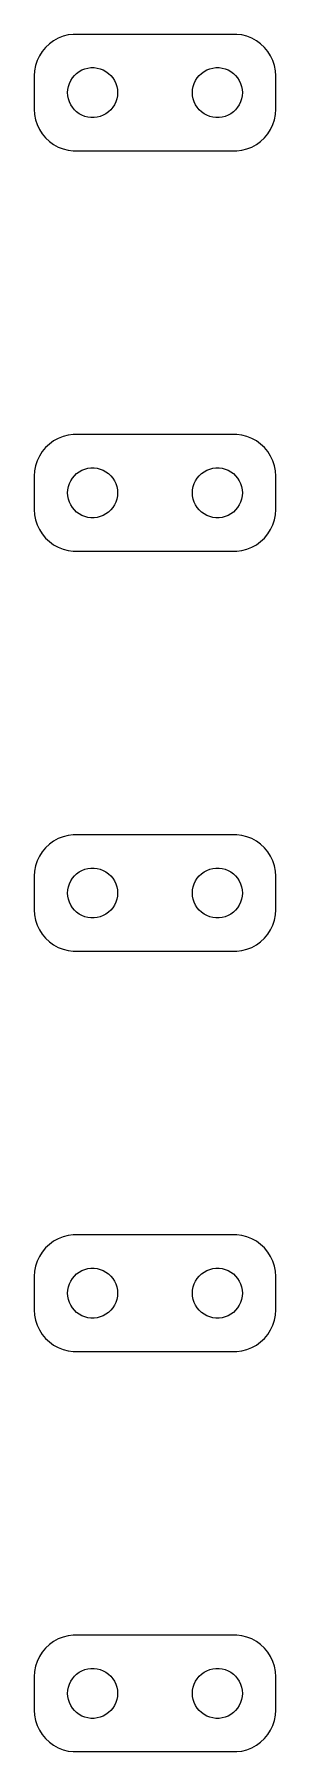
# Model space of a CAD drawing. Header units: metres. Extents: x -7 to 7, y 117 to 219.
import ezdxf

# ---------------------------------------------------------------- set-up
doc = ezdxf.new("R2010")
doc.units = ezdxf.units.M

msp = doc.modelspace()

# ---------------------------------------------------------------- linework, layer by layer
for p, q in [((-5.52254, 219.378), (-5.81444, 219.262)), ((-5.21844, 219.456), (-5.52254, 219.378)), ((-4.90697, 219.495), (-5.21844, 219.456)), ((4.90697, 219.495), (-4.90697, 219.495)), ((5.21844, 219.456), (4.90697, 219.495)), ((5.52254, 219.378), (5.21844, 219.456)), ((5.81444, 219.262), (5.52254, 219.378)), ((-6.77254, 218.469), (-6.94077, 218.204)), ((-6.57242, 218.711), (-6.77254, 218.469)), ((-6.34355, 218.926), (-6.57242, 218.711)), ((-6.08955, 219.111), (-6.34355, 218.926)), ((-5.81444, 219.262), (-6.08955, 219.111)), ((6.08955, 219.111), (5.81444, 219.262)), ((6.34355, 218.926), (6.08955, 219.111)), ((6.57242, 218.711), (6.34355, 218.926)), ((6.77254, 218.469), (6.57242, 218.711)), ((6.94077, 218.204), (6.77254, 218.469)), ((-7.23029, 217.313), (-7.25, 217)), ((-7.17145, 217.622), (-7.23029, 217.313)), ((-7.07443, 217.92), (-7.17145, 217.622)), ((-6.94077, 218.204), (-7.07443, 217.92)), ((-4.55373, 217.266), (-4.38866, 217.357)), ((-4.38866, 217.357), (-4.21352, 217.427)), ((-4.21352, 217.427), (-4.03107, 217.473)), ((-4.03107, 217.473), (-3.84418, 217.497)), ((-3.84418, 217.497), (-3.65581, 217.497)), ((-3.65581, 217.497), (-3.46892, 217.473)), ((-3.46892, 217.473), (-3.28647, 217.427)), ((-3.28647, 217.427), (-3.11133, 217.357)), ((-3.11133, 217.357), (-2.94626, 217.266)), ((2.94626, 217.266), (3.11133, 217.357)), ((3.11133, 217.357), (3.28647, 217.427)), ((3.28647, 217.427), (3.46892, 217.473)), ((3.46892, 217.473), (3.65581, 217.497)), ((3.65581, 217.497), (3.84418, 217.497)), ((3.84418, 217.497), (4.03107, 217.473)), ((4.03107, 217.473), (4.21352, 217.427)), ((4.21352, 217.427), (4.38866, 217.357)), ((4.38866, 217.357), (4.55373, 217.266)), ((7.07443, 217.92), (6.94077, 218.204)), ((7.17145, 217.622), (7.07443, 217.92)), ((7.23029, 217.313), (7.17145, 217.622)), ((7.25, 217), (7.23029, 217.313)), ((-7.25, 217), (-7.25, 215)), ((-5.23816, 216.188), (-5.20287, 216.373)), ((-5.20287, 216.373), (-5.14465, 216.552)), ((-5.14465, 216.552), (-5.06445, 216.723)), ((-5.06445, 216.723), (-4.96352, 216.882)), ((-4.96352, 216.882), (-4.84344, 217.027)), ((-4.84344, 217.027), (-4.70613, 217.156)), ((-4.70613, 217.156), (-4.55373, 217.266)), ((-2.94626, 217.266), (-2.79385, 217.156)), ((-2.79385, 217.156), (-2.65654, 217.027)), ((-2.65654, 217.027), (-2.53647, 216.882)), ((-2.53647, 216.882), (-2.43553, 216.723)), ((-2.43553, 216.723), (-2.35533, 216.552)), ((-2.35533, 216.552), (-2.29712, 216.373)), ((-2.29712, 216.373), (-2.26183, 216.188)), ((2.26183, 216.188), (2.29712, 216.373)), ((2.29712, 216.373), (2.35533, 216.552)), ((2.35533, 216.552), (2.43553, 216.723)), ((2.43553, 216.723), (2.53647, 216.882)), ((2.53647, 216.882), (2.65654, 217.027)), ((2.65654, 217.027), (2.79385, 217.156)), ((2.79385, 217.156), (2.94626, 217.266)), ((4.55373, 217.266), (4.70613, 217.156)), ((4.70613, 217.156), (4.84344, 217.027)), ((4.84344, 217.027), (4.96352, 216.882)), ((4.96352, 216.882), (5.06445, 216.723)), ((5.06445, 216.723), (5.14465, 216.552)), ((5.14465, 216.552), (5.20287, 216.373)), ((5.20287, 216.373), (5.23816, 216.188)), ((7.25, 215), (7.25, 217)), ((-5.25, 216), (-5.23816, 216.188)), ((-5.23816, 215.812), (-5.25, 216)), ((-5.20287, 215.627), (-5.23816, 215.812)), ((-5.14465, 215.448), (-5.20287, 215.627)), ((-5.06445, 215.277), (-5.14465, 215.448)), ((-4.96352, 215.118), (-5.06445, 215.277)), ((-2.43553, 215.277), (-2.53647, 215.118)), ((-2.35533, 215.448), (-2.43553, 215.277)), ((-2.29712, 215.627), (-2.35533, 215.448)), ((-2.26183, 215.812), (-2.29712, 215.627)), ((-2.26183, 216.188), (-2.25, 216)), ((-2.25, 216), (-2.26183, 215.812)), ((2.25, 216), (2.26183, 216.188)), ((2.26183, 215.812), (2.25, 216)), ((2.29712, 215.627), (2.26183, 215.812)), ((2.35533, 215.448), (2.29712, 215.627)), ((2.43553, 215.277), (2.35533, 215.448)), ((2.53647, 215.118), (2.43553, 215.277)), ((5.06445, 215.277), (4.96352, 215.118)), ((5.14465, 215.448), (5.06445, 215.277)), ((5.20287, 215.627), (5.14465, 215.448)), ((5.23816, 215.812), (5.20287, 215.627)), ((5.23816, 216.188), (5.25, 216)), ((5.25, 216), (5.23816, 215.812)), ((-7.25, 215), (-7.23029, 214.687)), ((-7.23029, 214.687), (-7.17145, 214.378)), ((-7.17145, 214.378), (-7.07443, 214.08)), ((-4.84344, 214.973), (-4.96352, 215.118)), ((-4.70613, 214.844), (-4.84344, 214.973)), ((-4.55373, 214.734), (-4.70613, 214.844)), ((-4.38866, 214.643), (-4.55373, 214.734)), ((-4.21352, 214.573), (-4.38866, 214.643)), ((-4.03107, 214.527), (-4.21352, 214.573)), ((-3.84418, 214.503), (-4.03107, 214.527)), ((-3.65581, 214.503), (-3.84418, 214.503)), ((-3.46892, 214.527), (-3.65581, 214.503)), ((-3.28647, 214.573), (-3.46892, 214.527)), ((-3.11133, 214.643), (-3.28647, 214.573)), ((-2.94626, 214.734), (-3.11133, 214.643)), ((-2.79385, 214.844), (-2.94626, 214.734)), ((-2.65654, 214.973), (-2.79385, 214.844)), ((-2.53647, 215.118), (-2.65654, 214.973)), ((2.65654, 214.973), (2.53647, 215.118)), ((2.79385, 214.844), (2.65654, 214.973)), ((2.94626, 214.734), (2.79385, 214.844)), ((3.11133, 214.643), (2.94626, 214.734)), ((3.28647, 214.573), (3.11133, 214.643)), ((3.46892, 214.527), (3.28647, 214.573)), ((3.65581, 214.503), (3.46892, 214.527)), ((3.84418, 214.503), (3.65581, 214.503)), ((4.03107, 214.527), (3.84418, 214.503)), ((4.21352, 214.573), (4.03107, 214.527)), ((4.38866, 214.643), (4.21352, 214.573)), ((4.55373, 214.734), (4.38866, 214.643)), ((4.70613, 214.844), (4.55373, 214.734)), ((4.84344, 214.973), (4.70613, 214.844)), ((4.96352, 215.118), (4.84344, 214.973)), ((7.07443, 214.08), (7.17145, 214.378)), ((7.17145, 214.378), (7.23029, 214.687)), ((7.23029, 214.687), (7.25, 215)), ((-7.07443, 214.08), (-6.94077, 213.796)), ((-6.94077, 213.796), (-6.77254, 213.531)), ((-6.77254, 213.531), (-6.57242, 213.289)), ((-6.57242, 213.289), (-6.34355, 213.074)), ((6.34355, 213.074), (6.57242, 213.289)), ((6.57242, 213.289), (6.77254, 213.531)), ((6.77254, 213.531), (6.94077, 213.796)), ((6.94077, 213.796), (7.07443, 214.08)), ((-6.34355, 213.074), (-6.08955, 212.889)), ((-6.08955, 212.889), (-5.81444, 212.738)), ((-5.81444, 212.738), (-5.52254, 212.622)), ((-5.52254, 212.622), (-5.21844, 212.544)), ((-5.21844, 212.544), (-4.90697, 212.505)), ((-4.90697, 212.505), (4.90697, 212.505)), ((4.90697, 212.505), (5.21844, 212.544)), ((5.21844, 212.544), (5.52254, 212.622)), ((5.52254, 212.622), (5.81444, 212.738)), ((5.81444, 212.738), (6.08955, 212.889)), ((6.08955, 212.889), (6.34355, 213.074)), ((-6.57242, 194.711), (-6.77254, 194.469)), ((-6.34355, 194.926), (-6.57242, 194.711)), ((-6.08955, 195.111), (-6.34355, 194.926)), ((-5.81444, 195.262), (-6.08955, 195.111)), ((-5.52254, 195.378), (-5.81444, 195.262)), ((-5.21844, 195.456), (-5.52254, 195.378)), ((-4.90697, 195.495), (-5.21844, 195.456)), ((4.90697, 195.495), (-4.90697, 195.495)), ((5.21844, 195.456), (4.90697, 195.495)), ((5.52254, 195.378), (5.21844, 195.456)), ((5.81444, 195.262), (5.52254, 195.378)), ((6.08955, 195.111), (5.81444, 195.262)), ((6.34355, 194.926), (6.08955, 195.111)), ((6.57242, 194.711), (6.34355, 194.926)), ((6.77254, 194.469), (6.57242, 194.711)), ((-7.17145, 193.622), (-7.23029, 193.313)), ((-7.07443, 193.92), (-7.17145, 193.622)), ((-6.94077, 194.204), (-7.07443, 193.92)), ((-6.77254, 194.469), (-6.94077, 194.204)), ((6.94077, 194.204), (6.77254, 194.469)), ((7.07443, 193.92), (6.94077, 194.204)), ((7.17145, 193.622), (7.07443, 193.92)), ((7.23029, 193.313), (7.17145, 193.622)), ((-7.23029, 193.313), (-7.25, 193)), ((-7.25, 193), (-7.25, 191)), ((-5.14465, 192.552), (-5.06445, 192.723)), ((-5.06445, 192.723), (-4.96352, 192.882)), ((-4.96352, 192.882), (-4.84344, 193.027)), ((-4.84344, 193.027), (-4.70613, 193.156)), ((-4.70613, 193.156), (-4.55373, 193.266)), ((-4.55373, 193.266), (-4.38866, 193.357)), ((-4.38866, 193.357), (-4.21352, 193.427)), ((-4.21352, 193.427), (-4.03107, 193.473)), ((-4.03107, 193.473), (-3.84418, 193.497)), ((-3.84418, 193.497), (-3.65581, 193.497)), ((-3.65581, 193.497), (-3.46892, 193.473)), ((-3.46892, 193.473), (-3.28647, 193.427)), ((-3.28647, 193.427), (-3.11133, 193.357)), ((-3.11133, 193.357), (-2.94626, 193.266)), ((-2.94626, 193.266), (-2.79385, 193.156)), ((-2.79385, 193.156), (-2.65654, 193.027)), ((-2.65654, 193.027), (-2.53647, 192.882)), ((-2.53647, 192.882), (-2.43553, 192.723)), ((-2.43553, 192.723), (-2.35533, 192.552)), ((2.35533, 192.552), (2.43553, 192.723)), ((2.43553, 192.723), (2.53647, 192.882)), ((2.53647, 192.882), (2.65654, 193.027)), ((2.65654, 193.027), (2.79385, 193.156)), ((2.79385, 193.156), (2.94626, 193.266)), ((2.94626, 193.266), (3.11133, 193.357)), ((3.11133, 193.357), (3.28647, 193.427)), ((3.28647, 193.427), (3.46892, 193.473)), ((3.46892, 193.473), (3.65581, 193.497)), ((3.65581, 193.497), (3.84418, 193.497)), ((3.84418, 193.497), (4.03107, 193.473)), ((4.03107, 193.473), (4.21352, 193.427)), ((4.21352, 193.427), (4.38866, 193.357)), ((4.38866, 193.357), (4.55373, 193.266)), ((4.55373, 193.266), (4.70613, 193.156)), ((4.70613, 193.156), (4.84344, 193.027)), ((4.84344, 193.027), (4.96352, 192.882)), ((4.96352, 192.882), (5.06445, 192.723)), ((5.06445, 192.723), (5.14465, 192.552)), ((7.25, 193), (7.23029, 193.313)), ((7.25, 191), (7.25, 193)), ((-5.25, 192), (-5.23816, 192.188)), ((-5.23816, 191.812), (-5.25, 192)), ((-5.23816, 192.188), (-5.20287, 192.373)), ((-5.20287, 191.627), (-5.23816, 191.812)), ((-5.20287, 192.373), (-5.14465, 192.552)), ((-5.14465, 191.448), (-5.20287, 191.627)), ((-2.35533, 192.552), (-2.29712, 192.373)), ((-2.29712, 191.627), (-2.35533, 191.448)), ((-2.29712, 192.373), (-2.26183, 192.188)), ((-2.26183, 191.812), (-2.29712, 191.627)), ((-2.26183, 192.188), (-2.25, 192)), ((-2.25, 192), (-2.26183, 191.812)), ((2.25, 192), (2.26183, 192.188)), ((2.26183, 191.812), (2.25, 192)), ((2.26183, 192.188), (2.29712, 192.373)), ((2.29712, 191.627), (2.26183, 191.812)), ((2.29712, 192.373), (2.35533, 192.552)), ((2.35533, 191.448), (2.29712, 191.627)), ((5.14465, 192.552), (5.20287, 192.373)), ((5.20287, 191.627), (5.14465, 191.448)), ((5.20287, 192.373), (5.23816, 192.188)), ((5.23816, 191.812), (5.20287, 191.627)), ((5.23816, 192.188), (5.25, 192)), ((5.25, 192), (5.23816, 191.812)), ((-7.25, 191), (-7.23029, 190.687)), ((-7.23029, 190.687), (-7.17145, 190.378)), ((-5.06445, 191.277), (-5.14465, 191.448)), ((-4.96352, 191.118), (-5.06445, 191.277)), ((-4.84344, 190.973), (-4.96352, 191.118)), ((-4.70613, 190.844), (-4.84344, 190.973)), ((-4.55373, 190.734), (-4.70613, 190.844)), ((-4.38866, 190.643), (-4.55373, 190.734)), ((-4.21352, 190.573), (-4.38866, 190.643)), ((-4.03107, 190.527), (-4.21352, 190.573)), ((-3.28647, 190.573), (-3.46892, 190.527)), ((-3.11133, 190.643), (-3.28647, 190.573)), ((-2.94626, 190.734), (-3.11133, 190.643)), ((-2.79385, 190.844), (-2.94626, 190.734)), ((-2.65654, 190.973), (-2.79385, 190.844)), ((-2.53647, 191.118), (-2.65654, 190.973)), ((-2.43553, 191.277), (-2.53647, 191.118)), ((-2.35533, 191.448), (-2.43553, 191.277)), ((2.43553, 191.277), (2.35533, 191.448)), ((2.53647, 191.118), (2.43553, 191.277)), ((2.65654, 190.973), (2.53647, 191.118)), ((2.79385, 190.844), (2.65654, 190.973)), ((2.94626, 190.734), (2.79385, 190.844)), ((3.11133, 190.643), (2.94626, 190.734)), ((3.28647, 190.573), (3.11133, 190.643)), ((3.46892, 190.527), (3.28647, 190.573)), ((4.21352, 190.573), (4.03107, 190.527)), ((4.38866, 190.643), (4.21352, 190.573)), ((4.55373, 190.734), (4.38866, 190.643)), ((4.70613, 190.844), (4.55373, 190.734)), ((4.84344, 190.973), (4.70613, 190.844)), ((4.96352, 191.118), (4.84344, 190.973)), ((5.06445, 191.277), (4.96352, 191.118)), ((5.14465, 191.448), (5.06445, 191.277)), ((7.17145, 190.378), (7.23029, 190.687)), ((7.23029, 190.687), (7.25, 191)), ((-7.17145, 190.378), (-7.07443, 190.08)), ((-7.07443, 190.08), (-6.94077, 189.796)), ((-6.94077, 189.796), (-6.77254, 189.531)), ((-6.77254, 189.531), (-6.57242, 189.289)), ((-3.84418, 190.503), (-4.03107, 190.527)), ((-3.65581, 190.503), (-3.84418, 190.503)), ((-3.46892, 190.527), (-3.65581, 190.503)), ((3.65581, 190.503), (3.46892, 190.527)), ((3.84418, 190.503), (3.65581, 190.503)), ((4.03107, 190.527), (3.84418, 190.503)), ((6.57242, 189.289), (6.77254, 189.531)), ((6.77254, 189.531), (6.94077, 189.796)), ((6.94077, 189.796), (7.07443, 190.08)), ((7.07443, 190.08), (7.17145, 190.378)), ((-6.57242, 189.289), (-6.34355, 189.074)), ((-6.34355, 189.074), (-6.08955, 188.889)), ((-6.08955, 188.889), (-5.81444, 188.738)), ((-5.81444, 188.738), (-5.52254, 188.622)), ((-5.52254, 188.622), (-5.21844, 188.544)), ((-5.21844, 188.544), (-4.90697, 188.505)), ((-4.90697, 188.505), (4.90697, 188.505)), ((4.90697, 188.505), (5.21844, 188.544)), ((5.21844, 188.544), (5.52254, 188.622)), ((5.52254, 188.622), (5.81444, 188.738)), ((5.81444, 188.738), (6.08955, 188.889)), ((6.08955, 188.889), (6.34355, 189.074)), ((6.34355, 189.074), (6.57242, 189.289)), ((-6.08955, 171.111), (-6.34355, 170.926)), ((-5.81444, 171.262), (-6.08955, 171.111)), ((-5.52254, 171.378), (-5.81444, 171.262)), ((-5.21844, 171.456), (-5.52254, 171.378)), ((-4.90697, 171.495), (-5.21844, 171.456)), ((4.90697, 171.495), (-4.90697, 171.495)), ((5.21844, 171.456), (4.90697, 171.495)), ((5.52254, 171.378), (5.21844, 171.456)), ((5.81444, 171.262), (5.52254, 171.378)), ((6.08955, 171.111), (5.81444, 171.262)), ((6.34355, 170.926), (6.08955, 171.111)), ((-6.94077, 170.204), (-7.07443, 169.92)), ((-6.77254, 170.469), (-6.94077, 170.204)), ((-6.57242, 170.711), (-6.77254, 170.469)), ((-6.34355, 170.926), (-6.57242, 170.711)), ((6.57242, 170.711), (6.34355, 170.926)), ((6.77254, 170.469), (6.57242, 170.711)), ((6.94077, 170.204), (6.77254, 170.469)), ((7.07443, 169.92), (6.94077, 170.204)), ((-7.23029, 169.313), (-7.25, 169)), ((-7.25, 169), (-7.25, 167)), ((-7.17145, 169.622), (-7.23029, 169.313)), ((-7.07443, 169.92), (-7.17145, 169.622)), ((-4.96352, 168.882), (-4.84344, 169.027)), ((-4.84344, 169.027), (-4.70613, 169.156)), ((-4.70613, 169.156), (-4.55373, 169.266)), ((-4.55373, 169.266), (-4.38866, 169.357)), ((-4.38866, 169.357), (-4.21352, 169.427)), ((-4.21352, 169.427), (-4.03107, 169.473)), ((-4.03107, 169.473), (-3.84418, 169.497)), ((-3.84418, 169.497), (-3.65581, 169.497)), ((-3.65581, 169.497), (-3.46892, 169.473)), ((-3.46892, 169.473), (-3.28647, 169.427)), ((-3.28647, 169.427), (-3.11133, 169.357)), ((-3.11133, 169.357), (-2.94626, 169.266)), ((-2.94626, 169.266), (-2.79385, 169.156)), ((-2.79385, 169.156), (-2.65654, 169.027)), ((-2.65654, 169.027), (-2.53647, 168.882)), ((2.53647, 168.882), (2.65654, 169.027)), ((2.65654, 169.027), (2.79385, 169.156)), ((2.79385, 169.156), (2.94626, 169.266)), ((2.94626, 169.266), (3.11133, 169.357)), ((3.11133, 169.357), (3.28647, 169.427)), ((3.28647, 169.427), (3.46892, 169.473)), ((3.46892, 169.473), (3.65581, 169.497)), ((3.65581, 169.497), (3.84418, 169.497)), ((3.84418, 169.497), (4.03107, 169.473)), ((4.03107, 169.473), (4.21352, 169.427)), ((4.21352, 169.427), (4.38866, 169.357)), ((4.38866, 169.357), (4.55373, 169.266)), ((4.55373, 169.266), (4.70613, 169.156)), ((4.70613, 169.156), (4.84344, 169.027)), ((4.84344, 169.027), (4.96352, 168.882)), ((7.17145, 169.622), (7.07443, 169.92)), ((7.23029, 169.313), (7.17145, 169.622)), ((7.25, 169), (7.23029, 169.313)), ((7.25, 167), (7.25, 169)), ((-5.25, 168), (-5.23816, 168.188)), ((-5.23816, 167.812), (-5.25, 168)), ((-5.23816, 168.188), (-5.20287, 168.373)), ((-5.20287, 168.373), (-5.14465, 168.552)), ((-5.14465, 168.552), (-5.06445, 168.723)), ((-5.06445, 168.723), (-4.96352, 168.882)), ((-2.53647, 168.882), (-2.43553, 168.723)), ((-2.43553, 168.723), (-2.35533, 168.552)), ((-2.35533, 168.552), (-2.29712, 168.373)), ((-2.29712, 168.373), (-2.26183, 168.188)), ((-2.26183, 168.188), (-2.25, 168)), ((-2.25, 168), (-2.26183, 167.812)), ((2.25, 168), (2.26183, 168.188)), ((2.26183, 167.812), (2.25, 168)), ((2.26183, 168.188), (2.29712, 168.373)), ((2.29712, 168.373), (2.35533, 168.552)), ((2.35533, 168.552), (2.43553, 168.723)), ((2.43553, 168.723), (2.53647, 168.882)), ((4.96352, 168.882), (5.06445, 168.723)), ((5.06445, 168.723), (5.14465, 168.552)), ((5.14465, 168.552), (5.20287, 168.373)), ((5.20287, 168.373), (5.23816, 168.188)), ((5.23816, 168.188), (5.25, 168)), ((5.25, 168), (5.23816, 167.812)), ((-7.25, 167), (-7.23029, 166.687)), ((-5.20287, 167.627), (-5.23816, 167.812)), ((-5.14465, 167.448), (-5.20287, 167.627)), ((-5.06445, 167.277), (-5.14465, 167.448)), ((-4.96352, 167.118), (-5.06445, 167.277)), ((-4.84344, 166.973), (-4.96352, 167.118)), ((-4.70613, 166.844), (-4.84344, 166.973)), ((-4.55373, 166.734), (-4.70613, 166.844)), ((-2.79385, 166.844), (-2.94626, 166.734)), ((-2.65654, 166.973), (-2.79385, 166.844)), ((-2.53647, 167.118), (-2.65654, 166.973)), ((-2.43553, 167.277), (-2.53647, 167.118)), ((-2.35533, 167.448), (-2.43553, 167.277)), ((-2.29712, 167.627), (-2.35533, 167.448)), ((-2.26183, 167.812), (-2.29712, 167.627)), ((2.29712, 167.627), (2.26183, 167.812)), ((2.35533, 167.448), (2.29712, 167.627)), ((2.43553, 167.277), (2.35533, 167.448)), ((2.53647, 167.118), (2.43553, 167.277)), ((2.65654, 166.973), (2.53647, 167.118)), ((2.79385, 166.844), (2.65654, 166.973)), ((2.94626, 166.734), (2.79385, 166.844)), ((4.70613, 166.844), (4.55373, 166.734)), ((4.84344, 166.973), (4.70613, 166.844)), ((4.96352, 167.118), (4.84344, 166.973)), ((5.06445, 167.277), (4.96352, 167.118)), ((5.14465, 167.448), (5.06445, 167.277)), ((5.20287, 167.627), (5.14465, 167.448)), ((5.23816, 167.812), (5.20287, 167.627)), ((7.23029, 166.687), (7.25, 167)), ((-7.23029, 166.687), (-7.17145, 166.378)), ((-7.17145, 166.378), (-7.07443, 166.08)), ((-7.07443, 166.08), (-6.94077, 165.796)), ((-4.38866, 166.643), (-4.55373, 166.734)), ((-4.21352, 166.573), (-4.38866, 166.643)), ((-4.03107, 166.527), (-4.21352, 166.573)), ((-3.84418, 166.503), (-4.03107, 166.527)), ((-3.65581, 166.503), (-3.84418, 166.503)), ((-3.46892, 166.527), (-3.65581, 166.503)), ((-3.28647, 166.573), (-3.46892, 166.527)), ((-3.11133, 166.643), (-3.28647, 166.573)), ((-2.94626, 166.734), (-3.11133, 166.643)), ((3.11133, 166.643), (2.94626, 166.734)), ((3.28647, 166.573), (3.11133, 166.643)), ((3.46892, 166.527), (3.28647, 166.573)), ((3.65581, 166.503), (3.46892, 166.527)), ((3.84418, 166.503), (3.65581, 166.503)), ((4.03107, 166.527), (3.84418, 166.503)), ((4.21352, 166.573), (4.03107, 166.527)), ((4.38866, 166.643), (4.21352, 166.573)), ((4.55373, 166.734), (4.38866, 166.643)), ((6.94077, 165.796), (7.07443, 166.08)), ((7.07443, 166.08), (7.17145, 166.378)), ((7.17145, 166.378), (7.23029, 166.687)), ((-6.94077, 165.796), (-6.77254, 165.531)), ((-6.77254, 165.531), (-6.57242, 165.289)), ((-6.57242, 165.289), (-6.34355, 165.074)), ((-6.34355, 165.074), (-6.08955, 164.889)), ((-6.08955, 164.889), (-5.81444, 164.738)), ((5.81444, 164.738), (6.08955, 164.889)), ((6.08955, 164.889), (6.34355, 165.074)), ((6.34355, 165.074), (6.57242, 165.289)), ((6.57242, 165.289), (6.77254, 165.531)), ((6.77254, 165.531), (6.94077, 165.796)), ((-5.81444, 164.738), (-5.52254, 164.622)), ((-5.52254, 164.622), (-5.21844, 164.544)), ((-5.21844, 164.544), (-4.90697, 164.505)), ((-4.90697, 164.505), (4.90697, 164.505)), ((4.90697, 164.505), (5.21844, 164.544)), ((5.21844, 164.544), (5.52254, 164.622)), ((5.52254, 164.622), (5.81444, 164.738)), ((-5.52254, 147.378), (-5.81444, 147.262)), ((-5.21844, 147.456), (-5.52254, 147.378)), ((-4.90697, 147.495), (-5.21844, 147.456)), ((4.90697, 147.495), (-4.90697, 147.495)), ((5.21844, 147.456), (4.90697, 147.495)), ((5.52254, 147.378), (5.21844, 147.456)), ((5.81444, 147.262), (5.52254, 147.378)), ((-6.77254, 146.469), (-6.94077, 146.204)), ((-6.57242, 146.711), (-6.77254, 146.469)), ((-6.34355, 146.926), (-6.57242, 146.711)), ((-6.08955, 147.111), (-6.34355, 146.926)), ((-5.81444, 147.262), (-6.08955, 147.111)), ((6.08955, 147.111), (5.81444, 147.262)), ((6.34355, 146.926), (6.08955, 147.111)), ((6.57242, 146.711), (6.34355, 146.926)), ((6.77254, 146.469), (6.57242, 146.711)), ((6.94077, 146.204), (6.77254, 146.469)), ((-7.23029, 145.313), (-7.25, 145)), ((-7.17145, 145.622), (-7.23029, 145.313)), ((-7.07443, 145.92), (-7.17145, 145.622)), ((-6.94077, 146.204), (-7.07443, 145.92)), ((-4.70613, 145.156), (-4.55373, 145.266)), ((-4.55373, 145.266), (-4.38866, 145.357)), ((-4.38866, 145.357), (-4.21352, 145.427)), ((-4.21352, 145.427), (-4.03107, 145.473)), ((-4.03107, 145.473), (-3.84418, 145.497)), ((-3.84418, 145.497), (-3.65581, 145.497)), ((-3.65581, 145.497), (-3.46892, 145.473)), ((-3.46892, 145.473), (-3.28647, 145.427)), ((-3.28647, 145.427), (-3.11133, 145.357)), ((-3.11133, 145.357), (-2.94626, 145.266)), ((-2.94626, 145.266), (-2.79385, 145.156)), ((2.79385, 145.156), (2.94626, 145.266)), ((2.94626, 145.266), (3.11133, 145.357)), ((3.11133, 145.357), (3.28647, 145.427)), ((3.28647, 145.427), (3.46892, 145.473)), ((3.46892, 145.473), (3.65581, 145.497)), ((3.65581, 145.497), (3.84418, 145.497)), ((3.84418, 145.497), (4.03107, 145.473)), ((4.03107, 145.473), (4.21352, 145.427)), ((4.21352, 145.427), (4.38866, 145.357)), ((4.38866, 145.357), (4.55373, 145.266)), ((4.55373, 145.266), (4.70613, 145.156)), ((7.07443, 145.92), (6.94077, 146.204)), ((7.17145, 145.622), (7.07443, 145.92)), ((7.23029, 145.313), (7.17145, 145.622)), ((7.25, 145), (7.23029, 145.313)), ((-7.25, 145), (-7.25, 143)), ((-5.25, 144), (-5.23816, 144.188)), ((-5.23816, 144.188), (-5.20287, 144.373)), ((-5.20287, 144.373), (-5.14465, 144.552)), ((-5.14465, 144.552), (-5.06445, 144.723)), ((-5.06445, 144.723), (-4.96352, 144.882)), ((-4.96352, 144.882), (-4.84344, 145.027)), ((-4.84344, 145.027), (-4.70613, 145.156)), ((-2.79385, 145.156), (-2.65654, 145.027)), ((-2.65654, 145.027), (-2.53647, 144.882)), ((-2.53647, 144.882), (-2.43553, 144.723)), ((-2.43553, 144.723), (-2.35533, 144.552)), ((-2.35533, 144.552), (-2.29712, 144.373)), ((-2.29712, 144.373), (-2.26183, 144.188)), ((-2.26183, 144.188), (-2.25, 144)), ((2.25, 144), (2.26183, 144.188)), ((2.26183, 144.188), (2.29712, 144.373)), ((2.29712, 144.373), (2.35533, 144.552)), ((2.35533, 144.552), (2.43553, 144.723)), ((2.43553, 144.723), (2.53647, 144.882)), ((2.53647, 144.882), (2.65654, 145.027)), ((2.65654, 145.027), (2.79385, 145.156)), ((4.70613, 145.156), (4.84344, 145.027)), ((4.84344, 145.027), (4.96352, 144.882)), ((4.96352, 144.882), (5.06445, 144.723)), ((5.06445, 144.723), (5.14465, 144.552)), ((5.14465, 144.552), (5.20287, 144.373)), ((5.20287, 144.373), (5.23816, 144.188)), ((5.23816, 144.188), (5.25, 144)), ((7.25, 143), (7.25, 145)), ((-5.23816, 143.812), (-5.25, 144)), ((-5.20287, 143.627), (-5.23816, 143.812)), ((-5.14465, 143.448), (-5.20287, 143.627)), ((-5.06445, 143.277), (-5.14465, 143.448)), ((-4.96352, 143.118), (-5.06445, 143.277)), ((-2.43553, 143.277), (-2.53647, 143.118)), ((-2.35533, 143.448), (-2.43553, 143.277)), ((-2.29712, 143.627), (-2.35533, 143.448)), ((-2.26183, 143.812), (-2.29712, 143.627)), ((-2.25, 144), (-2.26183, 143.812)), ((2.26183, 143.812), (2.25, 144)), ((2.29712, 143.627), (2.26183, 143.812)), ((2.35533, 143.448), (2.29712, 143.627)), ((2.43553, 143.277), (2.35533, 143.448)), ((2.53647, 143.118), (2.43553, 143.277)), ((5.06445, 143.277), (4.96352, 143.118)), ((5.14465, 143.448), (5.06445, 143.277)), ((5.20287, 143.627), (5.14465, 143.448)), ((5.23816, 143.812), (5.20287, 143.627)), ((5.25, 144), (5.23816, 143.812)), ((-7.25, 143), (-7.23029, 142.687)), ((-7.23029, 142.687), (-7.17145, 142.378)), ((-7.17145, 142.378), (-7.07443, 142.08)), ((-4.84344, 142.973), (-4.96352, 143.118)), ((-4.70613, 142.844), (-4.84344, 142.973)), ((-4.55373, 142.734), (-4.70613, 142.844)), ((-4.38866, 142.643), (-4.55373, 142.734)), ((-4.21352, 142.573), (-4.38866, 142.643)), ((-4.03107, 142.527), (-4.21352, 142.573)), ((-3.84418, 142.503), (-4.03107, 142.527)), ((-3.65581, 142.503), (-3.84418, 142.503)), ((-3.46892, 142.527), (-3.65581, 142.503)), ((-3.28647, 142.573), (-3.46892, 142.527)), ((-3.11133, 142.643), (-3.28647, 142.573)), ((-2.94626, 142.734), (-3.11133, 142.643)), ((-2.79385, 142.844), (-2.94626, 142.734)), ((-2.65654, 142.973), (-2.79385, 142.844)), ((-2.53647, 143.118), (-2.65654, 142.973)), ((2.65654, 142.973), (2.53647, 143.118)), ((2.79385, 142.844), (2.65654, 142.973)), ((2.94626, 142.734), (2.79385, 142.844)), ((3.11133, 142.643), (2.94626, 142.734)), ((3.28647, 142.573), (3.11133, 142.643)), ((3.46892, 142.527), (3.28647, 142.573)), ((3.65581, 142.503), (3.46892, 142.527)), ((3.84418, 142.503), (3.65581, 142.503)), ((4.03107, 142.527), (3.84418, 142.503)), ((4.21352, 142.573), (4.03107, 142.527)), ((4.38866, 142.643), (4.21352, 142.573)), ((4.55373, 142.734), (4.38866, 142.643)), ((4.70613, 142.844), (4.55373, 142.734)), ((4.84344, 142.973), (4.70613, 142.844)), ((4.96352, 143.118), (4.84344, 142.973)), ((7.07443, 142.08), (7.17145, 142.378)), ((7.17145, 142.378), (7.23029, 142.687)), ((7.23029, 142.687), (7.25, 143)), ((-7.07443, 142.08), (-6.94077, 141.796)), ((-6.94077, 141.796), (-6.77254, 141.531)), ((-6.77254, 141.531), (-6.57242, 141.289)), ((-6.57242, 141.289), (-6.34355, 141.074)), ((6.34355, 141.074), (6.57242, 141.289)), ((6.57242, 141.289), (6.77254, 141.531)), ((6.77254, 141.531), (6.94077, 141.796)), ((6.94077, 141.796), (7.07443, 142.08)), ((-6.34355, 141.074), (-6.08955, 140.889)), ((-6.08955, 140.889), (-5.81444, 140.738)), ((-5.81444, 140.738), (-5.52254, 140.622)), ((-5.52254, 140.622), (-5.21844, 140.544)), ((-5.21844, 140.544), (-4.90697, 140.505)), ((-4.90697, 140.505), (4.90697, 140.505)), ((4.90697, 140.505), (5.21844, 140.544)), ((5.21844, 140.544), (5.52254, 140.622)), ((5.52254, 140.622), (5.81444, 140.738)), ((5.81444, 140.738), (6.08955, 140.889)), ((6.08955, 140.889), (6.34355, 141.074)), ((-6.57242, 122.711), (-6.77254, 122.469)), ((-6.34355, 122.926), (-6.57242, 122.711)), ((-6.08955, 123.111), (-6.34355, 122.926)), ((-5.81444, 123.262), (-6.08955, 123.111)), ((-5.52254, 123.378), (-5.81444, 123.262)), ((-5.21844, 123.456), (-5.52254, 123.378)), ((-4.90697, 123.495), (-5.21844, 123.456)), ((4.90697, 123.495), (-4.90697, 123.495)), ((5.21844, 123.456), (4.90697, 123.495)), ((5.52254, 123.378), (5.21844, 123.456)), ((5.81444, 123.262), (5.52254, 123.378)), ((6.08955, 123.111), (5.81444, 123.262)), ((6.34355, 122.926), (6.08955, 123.111)), ((6.57242, 122.711), (6.34355, 122.926)), ((6.77254, 122.469), (6.57242, 122.711)), ((-7.17145, 121.622), (-7.23029, 121.313)), ((-7.07443, 121.92), (-7.17145, 121.622)), ((-6.94077, 122.204), (-7.07443, 121.92)), ((-6.77254, 122.469), (-6.94077, 122.204)), ((6.94077, 122.204), (6.77254, 122.469)), ((7.07443, 121.92), (6.94077, 122.204)), ((7.17145, 121.622), (7.07443, 121.92)), ((7.23029, 121.313), (7.17145, 121.622)), ((-7.23029, 121.313), (-7.25, 121)), ((-7.25, 121), (-7.25, 119)), ((-5.20287, 120.373), (-5.14465, 120.552)), ((-5.14465, 120.552), (-5.06445, 120.723)), ((-5.06445, 120.723), (-4.96352, 120.882)), ((-4.96352, 120.882), (-4.84344, 121.027)), ((-4.84344, 121.027), (-4.70613, 121.156)), ((-4.70613, 121.156), (-4.55373, 121.266)), ((-4.55373, 121.266), (-4.38866, 121.357)), ((-4.38866, 121.357), (-4.21352, 121.427)), ((-4.21352, 121.427), (-4.03107, 121.473)), ((-4.03107, 121.473), (-3.84418, 121.497)), ((-3.84418, 121.497), (-3.65581, 121.497)), ((-3.65581, 121.497), (-3.46892, 121.473)), ((-3.46892, 121.473), (-3.28647, 121.427)), ((-3.28647, 121.427), (-3.11133, 121.357)), ((-3.11133, 121.357), (-2.94626, 121.266)), ((-2.94626, 121.266), (-2.79385, 121.156)), ((-2.79385, 121.156), (-2.65654, 121.027)), ((-2.65654, 121.027), (-2.53647, 120.882)), ((-2.53647, 120.882), (-2.43553, 120.723)), ((-2.43553, 120.723), (-2.35533, 120.552)), ((-2.35533, 120.552), (-2.29712, 120.373)), ((2.29712, 120.373), (2.35533, 120.552)), ((2.35533, 120.552), (2.43553, 120.723)), ((2.43553, 120.723), (2.53647, 120.882)), ((2.53647, 120.882), (2.65654, 121.027)), ((2.65654, 121.027), (2.79385, 121.156)), ((2.79385, 121.156), (2.94626, 121.266)), ((2.94626, 121.266), (3.11133, 121.357)), ((3.11133, 121.357), (3.28647, 121.427)), ((3.28647, 121.427), (3.46892, 121.473)), ((3.46892, 121.473), (3.65581, 121.497)), ((3.65581, 121.497), (3.84418, 121.497)), ((3.84418, 121.497), (4.03107, 121.473)), ((4.03107, 121.473), (4.21352, 121.427)), ((4.21352, 121.427), (4.38866, 121.357)), ((4.38866, 121.357), (4.55373, 121.266)), ((4.55373, 121.266), (4.70613, 121.156)), ((4.70613, 121.156), (4.84344, 121.027)), ((4.84344, 121.027), (4.96352, 120.882)), ((4.96352, 120.882), (5.06445, 120.723)), ((5.06445, 120.723), (5.14465, 120.552)), ((5.14465, 120.552), (5.20287, 120.373)), ((7.25, 121), (7.23029, 121.313)), ((7.25, 119), (7.25, 121)), ((-5.25, 120), (-5.23816, 120.188)), ((-5.23816, 119.812), (-5.25, 120)), ((-5.23816, 120.188), (-5.20287, 120.373)), ((-5.20287, 119.627), (-5.23816, 119.812)), ((-5.14465, 119.448), (-5.20287, 119.627)), ((-2.29712, 119.627), (-2.35533, 119.448)), ((-2.29712, 120.373), (-2.26183, 120.188)), ((-2.26183, 119.812), (-2.29712, 119.627)), ((-2.26183, 120.188), (-2.25, 120)), ((-2.25, 120), (-2.26183, 119.812)), ((2.25, 120), (2.26183, 120.188)), ((2.26183, 119.812), (2.25, 120)), ((2.26183, 120.188), (2.29712, 120.373)), ((2.29712, 119.627), (2.26183, 119.812)), ((2.35533, 119.448), (2.29712, 119.627)), ((5.20287, 119.627), (5.14465, 119.448)), ((5.20287, 120.373), (5.23816, 120.188)), ((5.23816, 119.812), (5.20287, 119.627)), ((5.23816, 120.188), (5.25, 120)), ((5.25, 120), (5.23816, 119.812)), ((-7.25, 119), (-7.23029, 118.687)), ((-7.23029, 118.687), (-7.17145, 118.378)), ((-5.06445, 119.277), (-5.14465, 119.448)), ((-4.96352, 119.118), (-5.06445, 119.277)), ((-4.84344, 118.973), (-4.96352, 119.118)), ((-4.70613, 118.844), (-4.84344, 118.973)), ((-4.55373, 118.734), (-4.70613, 118.844)), ((-4.38866, 118.643), (-4.55373, 118.734)), ((-4.21352, 118.573), (-4.38866, 118.643)), ((-4.03107, 118.527), (-4.21352, 118.573)), ((-3.84418, 118.503), (-4.03107, 118.527)), ((-3.65581, 118.503), (-3.84418, 118.503)), ((-3.46892, 118.527), (-3.65581, 118.503)), ((-3.28647, 118.573), (-3.46892, 118.527)), ((-3.11133, 118.643), (-3.28647, 118.573)), ((-2.94626, 118.734), (-3.11133, 118.643)), ((-2.79385, 118.844), (-2.94626, 118.734)), ((-2.65654, 118.973), (-2.79385, 118.844)), ((-2.53647, 119.118), (-2.65654, 118.973)), ((-2.43553, 119.277), (-2.53647, 119.118)), ((-2.35533, 119.448), (-2.43553, 119.277)), ((2.43553, 119.277), (2.35533, 119.448)), ((2.53647, 119.118), (2.43553, 119.277)), ((2.65654, 118.973), (2.53647, 119.118)), ((2.79385, 118.844), (2.65654, 118.973)), ((2.94626, 118.734), (2.79385, 118.844)), ((3.11133, 118.643), (2.94626, 118.734)), ((3.28647, 118.573), (3.11133, 118.643)), ((3.46892, 118.527), (3.28647, 118.573)), ((3.65581, 118.503), (3.46892, 118.527)), ((3.84418, 118.503), (3.65581, 118.503)), ((4.03107, 118.527), (3.84418, 118.503)), ((4.21352, 118.573), (4.03107, 118.527)), ((4.38866, 118.643), (4.21352, 118.573)), ((4.55373, 118.734), (4.38866, 118.643)), ((4.70613, 118.844), (4.55373, 118.734)), ((4.84344, 118.973), (4.70613, 118.844)), ((4.96352, 119.118), (4.84344, 118.973)), ((5.06445, 119.277), (4.96352, 119.118)), ((5.14465, 119.448), (5.06445, 119.277)), ((7.17145, 118.378), (7.23029, 118.687)), ((7.23029, 118.687), (7.25, 119)), ((-7.17145, 118.378), (-7.07443, 118.08)), ((-7.07443, 118.08), (-6.94077, 117.796)), ((-6.94077, 117.796), (-6.77254, 117.531)), ((-6.77254, 117.531), (-6.57242, 117.289)), ((6.57242, 117.289), (6.77254, 117.531)), ((6.77254, 117.531), (6.94077, 117.796)), ((6.94077, 117.796), (7.07443, 118.08)), ((7.07443, 118.08), (7.17145, 118.378)), ((-6.57242, 117.289), (-6.34355, 117.074)), ((-6.34355, 117.074), (-6.08955, 116.889)), ((-6.08955, 116.889), (-5.81444, 116.738)), ((-5.81444, 116.738), (-5.52254, 116.622)), ((-5.52254, 116.622), (-5.21844, 116.544)), ((-5.21844, 116.544), (-4.90697, 116.505)), ((-4.90697, 116.505), (4.90697, 116.505)), ((4.90697, 116.505), (5.21844, 116.544)), ((5.21844, 116.544), (5.52254, 116.622)), ((5.52254, 116.622), (5.81444, 116.738)), ((5.81444, 116.738), (6.08955, 116.889)), ((6.08955, 116.889), (6.34355, 117.074)), ((6.34355, 117.074), (6.57242, 117.289))]:
    msp.add_line(p, q)

doc.saveas('drawing.dxf')
